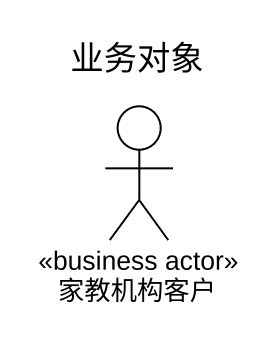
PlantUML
@startuml
title 业务对象
actor 家教机构客户 <<business actor>>
@enduml
